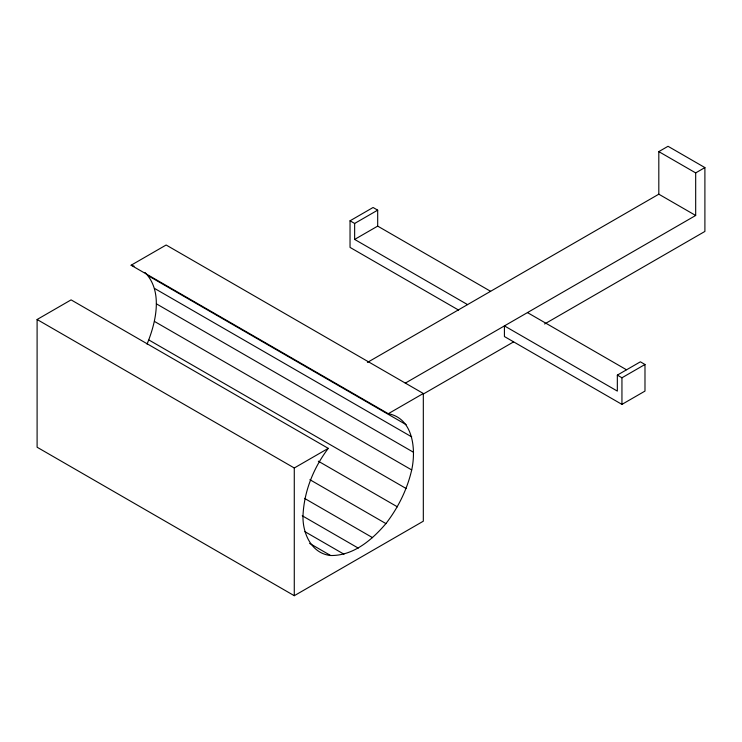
<?xml version="1.0" encoding="UTF-8"?>
<svg xmlns="http://www.w3.org/2000/svg" width="742" height="742" viewBox="0 0 742 742"><rect width="100%" height="100%" fill="white"/><g stroke="black" fill="none" stroke-linecap="round" stroke-linejoin="round"><path stroke-width="1.11" d="M147.046 344.121C155.959 322.501 163.333 291.207 144.996 272.49M411.699 469.936C416.216 449.522 413.257 418.303 388.289 413.711L131.111 265.228L166.143 245.008L423.32 393.483L423.32 521.199L294.277 595.705L37.1 447.222L37.1 319.505L71.093 299.879L328.27 448.363C313.504 467.896 303.914 491.584 302.977 516.182C302.643 533.433 311.454 553.541 330.626 555.517C353.377 555.879 371.955 539.953 385.933 523.592C398.157 507.695 407.191 489.516 411.699 469.936L154.522 321.462M458.593 310.082L350.038 247.401L350.038 220.801L373.078 207.491L377.687 210.153L377.687 226.115L490.601 291.309M350.038 220.801L354.639 223.453L377.687 210.153M354.639 223.453L354.639 239.425L377.687 226.115M367.42 362.421L658.813 194.191L658.813 151.618L668.032 146.295L704.9 167.581L704.9 231.439L544.6 323.985M658.813 151.618L695.681 172.905L704.9 167.581M405.29 383.132L695.681 215.477L695.681 172.905M37.1 319.505L294.277 467.989L328.27 448.363M388.289 413.711L423.32 393.483M423.376 393.983L513.538 341.923M617.335 375.118L640.383 361.818L644.983 364.48L644.983 391.09L621.944 404.39L504.421 336.543L504.421 325.896L617.335 391.09L617.335 375.118L621.944 377.78L644.983 364.48M131.111 265.228L134.144 266.165M658.813 194.191L695.681 215.477M527.469 312.595L626.387 369.711M354.639 239.425L467.553 304.61M148.994 276.191L406.171 424.674M154.522 288.406L411.699 436.88M156.404 303.84L413.582 452.323M148.994 340.049L406.171 488.533M318.327 461.19L397.378 506.832M309.878 479.684L385.933 523.592M304.545 498.383L372.586 537.672M302.235 515.755L358.275 548.115M304.934 531.671L343.963 554.2M309.609 543.385L330.626 555.517M621.944 377.78L621.944 404.39M294.277 467.989L294.277 595.705"/></g></svg>
